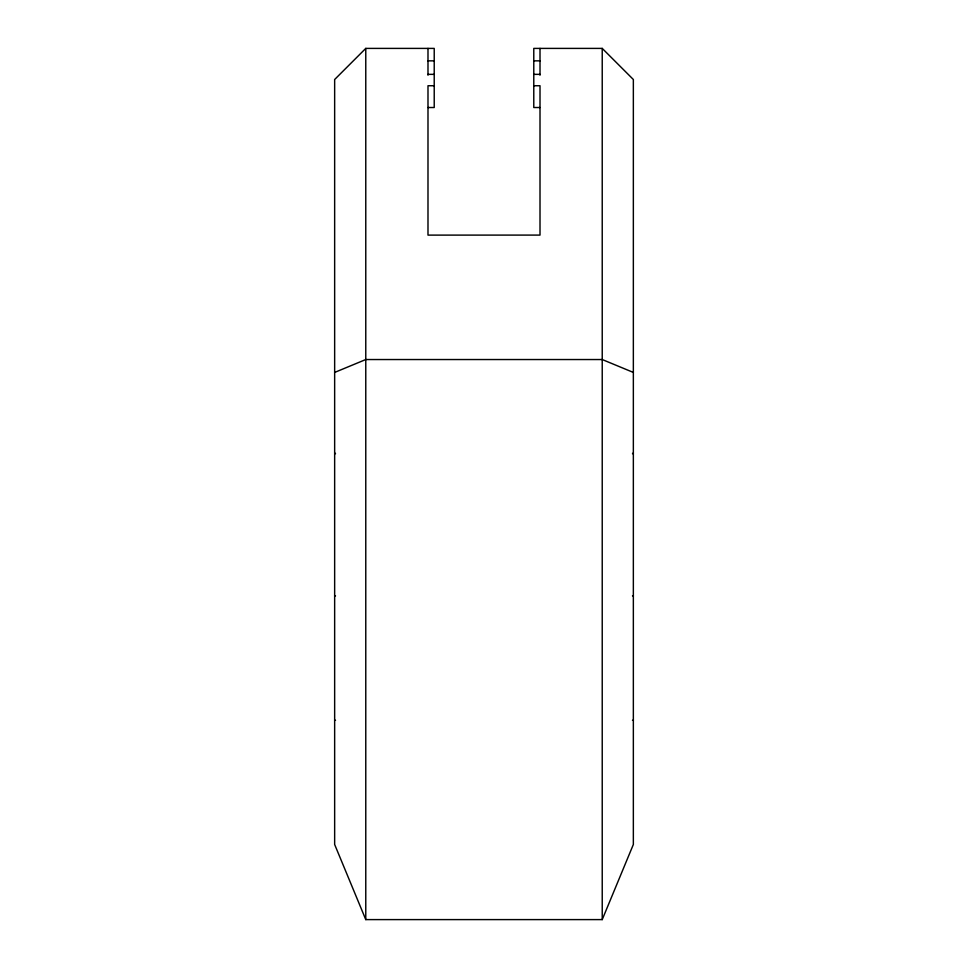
<?xml version="1.0" encoding="UTF-8"?>
<svg xmlns="http://www.w3.org/2000/svg" width="968" height="968" viewBox="0 0 968 968"><rect width="100%" height="100%" fill="white"/><g stroke="black" fill="none" stroke-linecap="round" stroke-linejoin="round"><path stroke-width="1.45" d="M427.989 107.521L434.221 107.521L434.221 48.4L365.771 48.4L334.65 79.509L334.65 844.483L365.771 919.6L602.229 919.6L633.35 844.483L633.35 79.509L602.229 48.4L533.779 48.4L533.779 107.521L540.011 107.521M632.479 453.75L633.35 452.891M334.65 372.426L365.771 359.539L602.229 359.539L633.35 372.426M632.479 595.925L633.35 595.574M632.479 720.386L633.35 720.023M427.989 60.851L434.221 60.851M533.779 60.851L540.011 60.851M427.989 74.355L434.221 74.355M533.779 74.355L540.011 74.355M434.221 85.741L427.989 85.741L427.989 235.115L540.011 235.091L540.011 85.741L533.779 85.741M334.65 595.574L335.521 595.925M334.65 720.023L335.521 720.386M334.65 452.891L335.521 453.75M602.229 48.4L602.229 919.6M540.011 48.4L540.011 75.201M427.989 48.4L427.989 75.201M365.771 48.4L365.771 919.6"/></g></svg>
